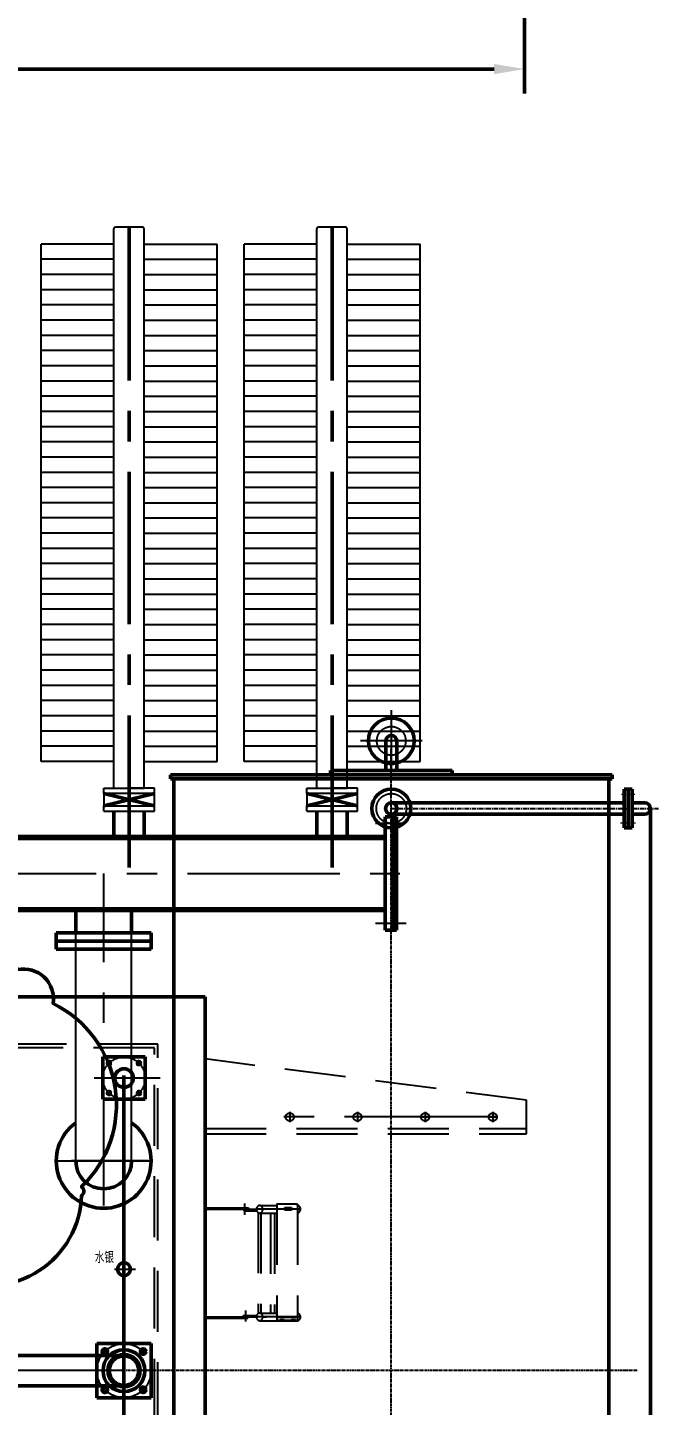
# Model space of a CAD drawing. Header units: millimetres. Extents: x 71406 to 93150, y 2492 to 17792.
# Drawn here: x 79328 to 81193, y 6740 to 10814 of the extents above; entities that cross this region are included whole.
import ezdxf

# ---------------------------------------------------------------- set-up
doc = ezdxf.new("R2010")
doc.units = ezdxf.units.MM
doc.header["$LTSCALE"] = 360
for name, pattern in [('ACAD_ISO04W100', [30, 24, -3, 0, -3]), ('CENTER', [2, 1.25, -0.25, 0.25, -0.25]), ('DASHED', [0.75, 0.5, -0.25]), ('DIVIDE', [1.25, 0.5, -0.25, 0, -0.25, 0, -0.25]), ('PHANTOM2', [1.25, 0.625, -0.125, 0.125, -0.125, 0.125, -0.125])]:
    doc.linetypes.add(name, pattern=pattern)
for name, color, linetype, lineweight in [('0粗实线层', 7, 'Continuous', 50), ('1虚线层', 5, 'DASHED', 25), ('2.点划线', 2, 'CENTER', 18), ('2中心线层', 1, 'CENTER', 25), ('4细实线层', 2, 'Continuous', 25)]:
    doc.layers.add(name, color=color, linetype=linetype, lineweight=lineweight)
for name, color, linetype in [('3', 1, 'PHANTOM2'), ('3中心线层', 1, 'ACAD_ISO04W100'), ('5', 3, 'Continuous'), ('6', 4, 'DIVIDE')]:
    doc.layers.add(name, color=color, linetype=linetype)
doc.styles.add('TH_GBDIM', font='txt.shx', dxfattribs={"width": 0.67, "bigfont": 'hztxt.shx'})
doc.dimstyles.new('TH_GBDIM', dxfattribs={"dimscale": 36, "dimtxt": 3.5, "dimasz": 2.5, "dimexe": 2, "dimexo": 0, "dimgap": 1.5, "dimtad": 0, "dimtoh": 1, "dimdec": 1, "dimdsep": 46, "dimtxsty": 'TH_GBDIM', "dimcen": 2.5, "dimclrd": 3, "dimclre": 3, "dimclrt": 6, "dimadec": 0, "dimazin": 2, "dimtfac": 0.714286, "dimtdec": 1, "dimtmove": 0, "dimatfit": 3, "dimfxl": 2, "dimtzin": 0, "dimlwd": -1, "dimlwe": -1, "dimarcsym": 0})

# ---------------------------------------------------------------- blocks, each defined once
blk = doc.blocks.new('A$C081C12F3')
for p, q in [((2751.4, 2404.2), (-3098.6, 2404.2)), ((2751.4, 194.2), (2751.4, 2404.2))]:
    blk.add_line(p, q)
at = {"layer": '1虚线层'}
for p, q in [((2611.4, 2264.2), (-2958.6, 2264.2)), ((2601.4, 2254.2), (-2948.6, 2254.2)), ((2601.4, 344.2), (2601.4, 2254.2)), ((2611.4, 334.2), (2611.4, 2264.2))]:
    blk.add_line(p, q, dxfattribs=at)
blk = doc.blocks.new('A$C546C29F4')
at = {"color": 5}
for p, q in [((88.6, 1446.5), (26.1, 1446.5)), ((26.1, 1446.5), (26.1, 1384)), ((88.6, 1446.5), (151.1, 1446.5)), ((151.1, 1446.5), (151.1, 1384)), ((26.1, 1321.5), (26.1, 1384)), ((151.1, 1321.5), (151.1, 1384)), ((88.6, 1321.5), (26.1, 1321.5)), ((88.6, 1321.5), (151.1, 1321.5))]:
    blk.add_line(p, q, dxfattribs=at)
at = {"color": 1}
blk.add_line((88.6, 0), (88.6, 1391.5), dxfattribs=at)
for p, q in [((8.6, 439), (8.6, 599)), ((8.6, 599), (168.6, 599)), ((168.6, 599), (168.6, 439)), ((168.6, 439), (8.6, 439))]:
    blk.add_line(p, q)
at = {"color": 5}
for centre, radius in [((44.4, 1428.3), 4.97), ((132.9, 1428.3), 4.97), ((88.6, 1384), 27.5), ((44.4, 1339.8), 4.97), ((132.8, 1339.8), 4.97)]:
    blk.add_circle(centre, radius, dxfattribs=at)
at = {"color": 0, "linetype": 'ByBlock'}
blk.add_circle((88.6, 819), 19, dxfattribs=at)
for centre, radius in [((32.1, 575.6), 8), ((88.6, 519), 62), ((145.2, 575.6), 8), ((88.6, 519), 48), ((88.6, 519), 43.5), ((32.1, 462.4), 8), ((145.2, 462.4), 8)]:
    blk.add_circle(centre, radius)
at = {"layer": '2中心线层', "color": 1}
blk.add_circle((88.6, 519), 80, dxfattribs=at)
at = {"layer": '3中心线层'}
for p, q in [((51, 1421.7), (37.9, 1434.7)), ((126.3, 1421.7), (139.4, 1434.7)), ((196, 1384), (0, 1384)), ((51, 1346.4), (37.9, 1333.3)), ((126.3, 1346.4), (139.3, 1333.3)), ((60.2, 819), (122.5, 819))]:
    blk.add_line(p, q, dxfattribs=at)
blk.add_circle((88.6, 1384), 62.5, dxfattribs=at)
for centre, start, end in [((44.4, 1428.3), 306.113, 241.0728), ((132.9, 1428.3), 298.9272, 233.887), ((44.4, 1339.8), 118.9272, 53.887), ((132.8, 1339.8), 126.113, 61.0728)]:
    blk.add_arc(centre, 6, start, end, dxfattribs=at)
at = {"layer": '4细实线层'}
for centre, start, end in [((32.1, 575.6), 315, 228.2246), ((145.2, 575.6), 225, 138.2246), ((32.1, 462.4), 45, 318.2246), ((145.2, 462.4), 135, 48.2246)]:
    blk.add_arc(centre, 9, start, end, dxfattribs=at)
at = {"color": 6, "insert": (2.4, 870.7), "char_height": 33.746, "width": 836.407, "attachment_point": 1, "style": 'TH_GBDIM'}
blk.add_mtext('{\\Ftxt,hztxt|c134;水银}', dxfattribs=at)
blk = doc.blocks.new('低压侧联管')
at = {"color": 1, "linetype": 'CENTER'}
for p, q in [((2695, 1907.5), (2695, -57.5)), ((3295, 1907.5), (3295, -57.5))]:
    blk.add_line(p, q, dxfattribs=at)
at = {"color": 0}
for p, q in [((2620, 200), (2770, 236)), ((2770, 200), (2620, 236)), ((2620, 200), (2770, 236)), ((2770, 200), (2620, 236)), ((3220, 200), (3370, 236)), ((3370, 200), (3220, 236)), ((2650, 100), (2650, 184)), ((2650, 100), (2650, 184)), ((2740, 100), (2740, 184)), ((2740, 100), (2740, 184)), ((3250, 100), (3250, 184)), ((3340, 100), (3340, 184))]:
    blk.add_line(p, q, dxfattribs=at)
for radius, start, end in [(140, 126.1063, 53.8937), (82.5, 180, 0)]:
    blk.add_arc((2620, -850), radius, start, end, dxfattribs=at)
at = {"layer": '0粗实线层', "color": 0}
for p, q in [((3485, 167.5), (3452, 167.5)), ((3452, -167.5), (3452, 167.5)), ((3475, -167.5), (3475, 167.5)), ((3485, -167.5), (3485, 167.5)), ((-3462, 109.5), (3452, 109.5)), ((-3462, -109.5), (3452, -109.5)), ((2537.5, -176), (2537.5, -100)), ((2702.5, -176), (2702.5, -100)), ((2480, -176), (2760, -176)), ((2480, -224), (2480, -176)), ((2480, -200), (2760, -200)), ((2507.6, -200), (2727.6, -200)), ((2760, -224), (2760, -176)), ((3485, -167.5), (3452, -167.5)), ((2480, -224), (2760, -224))]:
    blk.add_line(p, q, dxfattribs=at)
at = {"layer": '2中心线层'}
for p, q in [((-3612, 0), (3495.7, 0)), ((2620, -981.9), (2620, -0.2)), ((2620, -935.5), (2620, -764.5)), ((2477, -850), (2763, -850)), ((2534.5, -850), (2705.5, -850))]:
    blk.add_line(p, q, dxfattribs=at)
at = {"layer": '3'}
for p, q in [((2749.7, -850), (2490.5, -850)), ((2752.2, -850), (2492.9, -850)), ((2752.3, -850), (2493, -850))]:
    blk.add_line(p, q, dxfattribs=at)
at = {"layer": '5', "color": 0}
for p, q in [((2650, 252), (2649.5, 1906)), ((2734.5, 1911), (2654.5, 1911)), ((2740, 252), (2739.5, 1906)), ((3250, 252), (3249.5, 1906)), ((3334.5, 1911), (3254.5, 1911)), ((3340, 252), (3339.5, 1906)), ((2435, 331), (2435, 1861)), ((2650, 1861), (2435, 1861)), ((2650, 1861), (2435, 1861)), ((2650, 1861), (2435, 1861)), ((2650, 1861), (2435, 1861)), ((2650, 1861), (2435, 1861)), ((2650, 1861), (2435, 1861)), ((2650, 1861), (2435, 1861)), ((2650, 1861), (2435, 1861)), ((2650, 1861), (2435, 1861)), ((2650, 1861), (2435, 1861)), ((2650, 1861), (2435, 1861)), ((2650, 1861), (2435, 1861)), ((2650, 1861), (2435, 1861)), ((2650, 1861), (2435, 1861)), ((2650, 1861), (2435, 1861)), ((2650, 1861), (2435, 1861)), ((2740, 1861), (2955, 1861)), ((2740, 1861), (2955, 1861)), ((2740, 1861), (2955, 1861)), ((2740, 1861), (2955, 1861)), ((2740, 1861), (2955, 1861)), ((2740, 1861), (2955, 1861)), ((2740, 1861), (2955, 1861)), ((2740, 1861), (2955, 1861)), ((2740, 1861), (2955, 1861)), ((2740, 1861), (2955, 1861)), ((2740, 1861), (2955, 1861)), ((2740, 1861), (2955, 1861)), ((2740, 1861), (2955, 1861)), ((2740, 1861), (2955, 1861)), ((2740, 1861), (2955, 1861)), ((2740, 1861), (2955, 1861)), ((2955, 331), (2955, 1861)), ((3035, 331), (3035, 1861)), ((3250, 1861), (3035, 1861)), ((3250, 1861), (3035, 1861)), ((3250, 1861), (3035, 1861)), ((3250, 1861), (3035, 1861)), ((3250, 1861), (3035, 1861)), ((3250, 1861), (3035, 1861)), ((3250, 1861), (3035, 1861)), ((3250, 1861), (3035, 1861)), ((3250, 1861), (3035, 1861)), ((3250, 1861), (3035, 1861)), ((3250, 1861), (3035, 1861)), ((3250, 1861), (3035, 1861)), ((3250, 1861), (3035, 1861)), ((3250, 1861), (3035, 1861)), ((3250, 1861), (3035, 1861)), ((3250, 1861), (3035, 1861)), ((3340, 1861), (3555, 1861)), ((3340, 1861), (3555, 1861)), ((3340, 1861), (3555, 1861)), ((3340, 1861), (3555, 1861)), ((3340, 1861), (3555, 1861)), ((3340, 1861), (3555, 1861)), ((3340, 1861), (3555, 1861)), ((3340, 1861), (3555, 1861)), ((3340, 1861), (3555, 1861)), ((3340, 1861), (3555, 1861)), ((3340, 1861), (3555, 1861)), ((3340, 1861), (3555, 1861)), ((3340, 1861), (3555, 1861)), ((3340, 1861), (3555, 1861)), ((3340, 1861), (3555, 1861)), ((3340, 1861), (3555, 1861)), ((3555, 331), (3555, 1861)), ((2650, 331), (2435, 331)), ((2740, 331), (2955, 331)), ((3250, 331), (3035, 331)), ((3340, 331), (3555, 331)), ((2620, 236), (2620, 252)), ((2620, 252), (2695, 252)), ((2620, 236), (2620, 252)), ((2620, 252), (2695, 252)), ((2695, 252), (2740, 252)), ((2770, 252), (2695, 252)), ((2695, 252), (2740, 252)), ((2770, 252), (2695, 252)), ((2770, 236), (2770, 252)), ((2770, 236), (2770, 252)), ((3220, 236), (3220, 252)), ((3220, 252), (3295, 252)), ((3295, 252), (3340, 252)), ((3370, 252), (3295, 252)), ((3370, 236), (3370, 252)), ((2770, 236), (2620, 236)), ((2620, 236), (2620, 200)), ((2770, 236), (2620, 236)), ((2620, 236), (2620, 200)), ((2770, 200), (2770, 236)), ((2770, 200), (2770, 236)), ((3370, 236), (3220, 236)), ((3220, 236), (3220, 200)), ((3370, 200), (3370, 236)), ((2620, 200), (2770, 200)), ((2620, 184), (2620, 200)), ((2620, 200), (2770, 200)), ((2620, 184), (2620, 200)), ((2620, 184), (2770, 184)), ((2620, 184), (2770, 184)), ((2770, 184), (2770, 200)), ((2770, 184), (2770, 200)), ((3220, 200), (3370, 200)), ((3220, 184), (3220, 200)), ((3220, 184), (3370, 184)), ((3370, 184), (3370, 200)), ((2537.5, -850), (2537.5, -174)), ((2702.5, -850), (2702.5, -174))]:
    blk.add_line(p, q, dxfattribs=at)
at = {"layer": '5', "color": 2}
for p, q in [((2650, 1816), (2435, 1816)), ((2650, 1816), (2435, 1816)), ((2650, 1816), (2435, 1816)), ((2650, 1816), (2435, 1816)), ((2650, 1816), (2435, 1816)), ((2650, 1816), (2435, 1816)), ((2650, 1816), (2435, 1816)), ((2650, 1816), (2435, 1816)), ((2650, 1816), (2435, 1816)), ((2650, 1816), (2435, 1816)), ((2740, 1816), (2955, 1816)), ((2740, 1816), (2955, 1816)), ((2740, 1816), (2955, 1816)), ((2740, 1816), (2955, 1816)), ((2740, 1816), (2955, 1816)), ((2740, 1816), (2955, 1816)), ((2740, 1816), (2955, 1816)), ((2740, 1816), (2955, 1816)), ((2740, 1816), (2955, 1816)), ((2740, 1816), (2955, 1816)), ((3250, 1816), (3035, 1816)), ((3250, 1816), (3035, 1816)), ((3250, 1816), (3035, 1816)), ((3250, 1816), (3035, 1816)), ((3250, 1816), (3035, 1816)), ((3250, 1816), (3035, 1816)), ((3250, 1816), (3035, 1816)), ((3250, 1816), (3035, 1816)), ((3250, 1816), (3035, 1816)), ((3250, 1816), (3035, 1816)), ((3340, 1816), (3555, 1816)), ((3340, 1816), (3555, 1816)), ((3340, 1816), (3555, 1816)), ((3340, 1816), (3555, 1816)), ((3340, 1816), (3555, 1816)), ((3340, 1816), (3555, 1816)), ((3340, 1816), (3555, 1816)), ((3340, 1816), (3555, 1816)), ((3340, 1816), (3555, 1816)), ((3340, 1816), (3555, 1816)), ((2650, 1771), (2435, 1771)), ((2650, 1771), (2435, 1771)), ((2650, 1771), (2435, 1771)), ((2650, 1771), (2435, 1771)), ((2650, 1771), (2435, 1771)), ((2650, 1771), (2435, 1771)), ((2650, 1771), (2435, 1771)), ((2650, 1771), (2435, 1771)), ((2650, 1771), (2435, 1771)), ((2650, 1771), (2435, 1771)), ((2740, 1771), (2955, 1771)), ((2740, 1771), (2955, 1771)), ((2740, 1771), (2955, 1771)), ((2740, 1771), (2955, 1771)), ((2740, 1771), (2955, 1771)), ((2740, 1771), (2955, 1771)), ((2740, 1771), (2955, 1771)), ((2740, 1771), (2955, 1771)), ((2740, 1771), (2955, 1771)), ((2740, 1771), (2955, 1771)), ((3250, 1771), (3035, 1771)), ((3250, 1771), (3035, 1771)), ((3250, 1771), (3035, 1771)), ((3250, 1771), (3035, 1771)), ((3250, 1771), (3035, 1771)), ((3250, 1771), (3035, 1771)), ((3250, 1771), (3035, 1771)), ((3250, 1771), (3035, 1771)), ((3250, 1771), (3035, 1771)), ((3250, 1771), (3035, 1771)), ((3340, 1771), (3555, 1771)), ((3340, 1771), (3555, 1771)), ((3340, 1771), (3555, 1771)), ((3340, 1771), (3555, 1771)), ((3340, 1771), (3555, 1771)), ((3340, 1771), (3555, 1771)), ((3340, 1771), (3555, 1771)), ((3340, 1771), (3555, 1771)), ((3340, 1771), (3555, 1771)), ((3340, 1771), (3555, 1771)), ((2650, 1726), (2435, 1726)), ((2650, 1726), (2435, 1726)), ((2650, 1726), (2435, 1726)), ((2650, 1726), (2435, 1726)), ((2650, 1726), (2435, 1726)), ((2650, 1726), (2435, 1726)), ((2650, 1726), (2435, 1726)), ((2650, 1726), (2435, 1726)), ((2650, 1726), (2435, 1726)), ((2650, 1726), (2435, 1726)), ((2740, 1726), (2955, 1726)), ((2740, 1726), (2955, 1726)), ((2740, 1726), (2955, 1726)), ((2740, 1726), (2955, 1726)), ((2740, 1726), (2955, 1726)), ((2740, 1726), (2955, 1726)), ((2740, 1726), (2955, 1726)), ((2740, 1726), (2955, 1726)), ((2740, 1726), (2955, 1726)), ((2740, 1726), (2955, 1726)), ((3250, 1726), (3035, 1726)), ((3250, 1726), (3035, 1726)), ((3250, 1726), (3035, 1726)), ((3250, 1726), (3035, 1726)), ((3250, 1726), (3035, 1726)), ((3250, 1726), (3035, 1726)), ((3250, 1726), (3035, 1726)), ((3250, 1726), (3035, 1726)), ((3250, 1726), (3035, 1726)), ((3250, 1726), (3035, 1726)), ((3340, 1726), (3555, 1726)), ((3340, 1726), (3555, 1726)), ((3340, 1726), (3555, 1726)), ((3340, 1726), (3555, 1726)), ((3340, 1726), (3555, 1726)), ((3340, 1726), (3555, 1726)), ((3340, 1726), (3555, 1726)), ((3340, 1726), (3555, 1726)), ((3340, 1726), (3555, 1726)), ((3340, 1726), (3555, 1726)), ((2650, 1681), (2435, 1681)), ((2650, 1681), (2435, 1681)), ((2650, 1681), (2435, 1681)), ((2650, 1681), (2435, 1681)), ((2650, 1681), (2435, 1681)), ((2650, 1681), (2435, 1681)), ((2650, 1681), (2435, 1681)), ((2650, 1681), (2435, 1681)), ((2650, 1681), (2435, 1681)), ((2650, 1681), (2435, 1681)), ((2740, 1681), (2955, 1681)), ((2740, 1681), (2955, 1681)), ((2740, 1681), (2955, 1681)), ((2740, 1681), (2955, 1681)), ((2740, 1681), (2955, 1681)), ((2740, 1681), (2955, 1681)), ((2740, 1681), (2955, 1681)), ((2740, 1681), (2955, 1681)), ((2740, 1681), (2955, 1681)), ((2740, 1681), (2955, 1681)), ((3250, 1681), (3035, 1681)), ((3250, 1681), (3035, 1681)), ((3250, 1681), (3035, 1681)), ((3250, 1681), (3035, 1681)), ((3250, 1681), (3035, 1681)), ((3250, 1681), (3035, 1681)), ((3250, 1681), (3035, 1681)), ((3250, 1681), (3035, 1681)), ((3250, 1681), (3035, 1681)), ((3250, 1681), (3035, 1681)), ((3340, 1681), (3555, 1681)), ((3340, 1681), (3555, 1681)), ((3340, 1681), (3555, 1681)), ((3340, 1681), (3555, 1681)), ((3340, 1681), (3555, 1681)), ((3340, 1681), (3555, 1681)), ((3340, 1681), (3555, 1681)), ((3340, 1681), (3555, 1681)), ((3340, 1681), (3555, 1681)), ((3340, 1681), (3555, 1681)), ((2650, 1636), (2435, 1636)), ((2650, 1636), (2435, 1636)), ((2650, 1636), (2435, 1636)), ((2650, 1636), (2435, 1636)), ((2650, 1636), (2435, 1636)), ((2650, 1636), (2435, 1636)), ((2650, 1636), (2435, 1636)), ((2650, 1636), (2435, 1636)), ((2650, 1636), (2435, 1636)), ((2650, 1636), (2435, 1636)), ((2650, 1636), (2435, 1636)), ((2650, 1636), (2435, 1636)), ((2650, 1636), (2435, 1636)), ((2650, 1636), (2435, 1636)), ((2740, 1636), (2955, 1636)), ((2740, 1636), (2955, 1636)), ((2740, 1636), (2955, 1636)), ((2740, 1636), (2955, 1636)), ((2740, 1636), (2955, 1636)), ((2740, 1636), (2955, 1636)), ((2740, 1636), (2955, 1636)), ((2740, 1636), (2955, 1636)), ((3250, 1636), (3035, 1636)), ((3250, 1636), (3035, 1636)), ((3250, 1636), (3035, 1636)), ((3250, 1636), (3035, 1636)), ((3250, 1636), (3035, 1636)), ((3250, 1636), (3035, 1636)), ((3250, 1636), (3035, 1636)), ((3250, 1636), (3035, 1636)), ((3250, 1636), (3035, 1636)), ((3250, 1636), (3035, 1636)), ((3250, 1636), (3035, 1636)), ((3250, 1636), (3035, 1636)), ((3250, 1636), (3035, 1636)), ((3250, 1636), (3035, 1636)), ((3340, 1636), (3555, 1636)), ((3340, 1636), (3555, 1636)), ((3340, 1636), (3555, 1636)), ((3340, 1636), (3555, 1636)), ((3340, 1636), (3555, 1636)), ((3340, 1636), (3555, 1636)), ((3340, 1636), (3555, 1636)), ((3340, 1636), (3555, 1636)), ((2650, 1591), (2435, 1591)), ((2650, 1591), (2435, 1591)), ((2650, 1591), (2435, 1591)), ((2650, 1591), (2435, 1591)), ((2650, 1591), (2435, 1591)), ((2650, 1591), (2435, 1591)), ((2650, 1591), (2435, 1591)), ((2650, 1591), (2435, 1591)), ((2650, 1591), (2435, 1591)), ((2650, 1591), (2435, 1591)), ((2740, 1591), (2955, 1591)), ((2740, 1591), (2955, 1591)), ((2740, 1591), (2955, 1591)), ((2740, 1591), (2955, 1591)), ((2740, 1591), (2955, 1591)), ((3250, 1591), (3035, 1591)), ((3250, 1591), (3035, 1591)), ((3250, 1591), (3035, 1591)), ((3250, 1591), (3035, 1591)), ((3250, 1591), (3035, 1591)), ((3250, 1591), (3035, 1591)), ((3250, 1591), (3035, 1591)), ((3250, 1591), (3035, 1591)), ((3250, 1591), (3035, 1591)), ((3250, 1591), (3035, 1591)), ((3340, 1591), (3555, 1591)), ((3340, 1591), (3555, 1591)), ((3340, 1591), (3555, 1591)), ((3340, 1591), (3555, 1591)), ((3340, 1591), (3555, 1591)), ((2650, 1546), (2435, 1546)), ((2650, 1546), (2435, 1546)), ((2650, 1546), (2435, 1546)), ((2650, 1546), (2435, 1546)), ((2650, 1546), (2435, 1546)), ((2650, 1546), (2435, 1546)), ((2650, 1546), (2435, 1546)), ((2650, 1546), (2435, 1546)), ((2650, 1546), (2435, 1546)), ((2650, 1546), (2435, 1546)), ((2650, 1546), (2435, 1546)), ((2650, 1546), (2435, 1546)), ((2650, 1546), (2435, 1546)), ((2650, 1546), (2435, 1546)), ((2740, 1546), (2955, 1546)), ((2740, 1546), (2955, 1546)), ((2740, 1546), (2955, 1546)), ((2740, 1546), (2955, 1546)), ((2740, 1546), (2955, 1546)), ((2740, 1546), (2955, 1546)), ((2740, 1546), (2955, 1546)), ((2740, 1546), (2955, 1546)), ((3250, 1546), (3035, 1546)), ((3250, 1546), (3035, 1546)), ((3250, 1546), (3035, 1546)), ((3250, 1546), (3035, 1546)), ((3250, 1546), (3035, 1546)), ((3250, 1546), (3035, 1546)), ((3250, 1546), (3035, 1546)), ((3250, 1546), (3035, 1546)), ((3250, 1546), (3035, 1546)), ((3250, 1546), (3035, 1546)), ((3250, 1546), (3035, 1546)), ((3250, 1546), (3035, 1546)), ((3250, 1546), (3035, 1546)), ((3250, 1546), (3035, 1546)), ((3340, 1546), (3555, 1546)), ((3340, 1546), (3555, 1546)), ((3340, 1546), (3555, 1546)), ((3340, 1546), (3555, 1546)), ((3340, 1546), (3555, 1546)), ((3340, 1546), (3555, 1546)), ((3340, 1546), (3555, 1546)), ((3340, 1546), (3555, 1546)), ((2650, 1501), (2435, 1501)), ((2650, 1501), (2435, 1501)), ((2650, 1501), (2435, 1501)), ((2650, 1501), (2435, 1501)), ((2650, 1501), (2435, 1501)), ((2650, 1501), (2435, 1501)), ((2650, 1501), (2435, 1501)), ((2650, 1501), (2435, 1501)), ((2650, 1501), (2435, 1501)), ((2650, 1501), (2435, 1501)), ((2740, 1501), (2955, 1501)), ((2740, 1501), (2955, 1501)), ((2740, 1501), (2955, 1501)), ((2740, 1501), (2955, 1501)), ((2740, 1501), (2955, 1501)), ((3250, 1501), (3035, 1501)), ((3250, 1501), (3035, 1501)), ((3250, 1501), (3035, 1501)), ((3250, 1501), (3035, 1501)), ((3250, 1501), (3035, 1501)), ((3250, 1501), (3035, 1501)), ((3250, 1501), (3035, 1501)), ((3250, 1501), (3035, 1501)), ((3250, 1501), (3035, 1501)), ((3250, 1501), (3035, 1501)), ((3340, 1501), (3555, 1501)), ((3340, 1501), (3555, 1501)), ((3340, 1501), (3555, 1501)), ((3340, 1501), (3555, 1501)), ((3340, 1501), (3555, 1501)), ((2650, 1456), (2435, 1456)), ((2650, 1456), (2435, 1456)), ((2650, 1456), (2435, 1456)), ((2650, 1456), (2435, 1456)), ((2650, 1456), (2435, 1456)), ((2650, 1456), (2435, 1456)), ((2650, 1456), (2435, 1456)), ((2740, 1456), (2955, 1456)), ((2740, 1456), (2955, 1456)), ((2740, 1456), (2955, 1456)), ((2740, 1456), (2955, 1456)), ((2740, 1456), (2955, 1456)), ((2740, 1456), (2955, 1456)), ((2740, 1456), (2955, 1456)), ((3250, 1456), (3035, 1456)), ((3250, 1456), (3035, 1456)), ((3250, 1456), (3035, 1456)), ((3250, 1456), (3035, 1456)), ((3250, 1456), (3035, 1456)), ((3250, 1456), (3035, 1456)), ((3250, 1456), (3035, 1456)), ((3340, 1456), (3555, 1456)), ((3340, 1456), (3555, 1456)), ((3340, 1456), (3555, 1456)), ((3340, 1456), (3555, 1456)), ((3340, 1456), (3555, 1456)), ((3340, 1456), (3555, 1456)), ((3340, 1456), (3555, 1456)), ((2650, 1411), (2435, 1411)), ((2650, 1411), (2435, 1411)), ((2650, 1411), (2435, 1411)), ((2650, 1411), (2435, 1411)), ((2650, 1411), (2435, 1411)), ((2740, 1411), (2955, 1411)), ((2740, 1411), (2955, 1411)), ((2740, 1411), (2955, 1411)), ((2740, 1411), (2955, 1411)), ((3250, 1411), (3035, 1411)), ((3250, 1411), (3035, 1411)), ((3250, 1411), (3035, 1411)), ((3250, 1411), (3035, 1411)), ((3250, 1411), (3035, 1411)), ((3340, 1411), (3555, 1411)), ((3340, 1411), (3555, 1411)), ((3340, 1411), (3555, 1411)), ((3340, 1411), (3555, 1411)), ((2650, 1366), (2435, 1366)), ((2650, 1366), (2435, 1366)), ((2650, 1366), (2435, 1366)), ((2650, 1366), (2435, 1366)), ((2650, 1366), (2435, 1366)), ((2650, 1366), (2435, 1366)), ((2650, 1366), (2435, 1366)), ((2740, 1366), (2955, 1366)), ((2740, 1366), (2955, 1366)), ((2740, 1366), (2955, 1366)), ((2740, 1366), (2955, 1366)), ((2740, 1366), (2955, 1366)), ((2740, 1366), (2955, 1366)), ((2740, 1366), (2955, 1366)), ((3250, 1366), (3035, 1366)), ((3250, 1366), (3035, 1366)), ((3250, 1366), (3035, 1366)), ((3250, 1366), (3035, 1366)), ((3250, 1366), (3035, 1366)), ((3250, 1366), (3035, 1366)), ((3250, 1366), (3035, 1366)), ((3340, 1366), (3555, 1366)), ((3340, 1366), (3555, 1366)), ((3340, 1366), (3555, 1366)), ((3340, 1366), (3555, 1366)), ((3340, 1366), (3555, 1366)), ((3340, 1366), (3555, 1366)), ((3340, 1366), (3555, 1366)), ((2650, 1321), (2435, 1321)), ((2650, 1321), (2435, 1321)), ((2650, 1321), (2435, 1321)), ((2650, 1321), (2435, 1321)), ((2650, 1321), (2435, 1321)), ((2740, 1321), (2955, 1321)), ((2740, 1321), (2955, 1321)), ((2740, 1321), (2955, 1321)), ((2740, 1321), (2955, 1321)), ((3250, 1321), (3035, 1321)), ((3250, 1321), (3035, 1321)), ((3250, 1321), (3035, 1321)), ((3250, 1321), (3035, 1321)), ((3250, 1321), (3035, 1321)), ((3340, 1321), (3555, 1321)), ((3340, 1321), (3555, 1321)), ((3340, 1321), (3555, 1321)), ((3340, 1321), (3555, 1321)), ((2650, 1276), (2435, 1276)), ((2650, 1276), (2435, 1276)), ((2650, 1276), (2435, 1276)), ((2650, 1276), (2435, 1276)), ((2650, 1276), (2435, 1276)), ((2650, 1276), (2435, 1276)), ((2650, 1276), (2435, 1276)), ((2740, 1276), (2955, 1276)), ((2740, 1276), (2955, 1276)), ((2740, 1276), (2955, 1276)), ((2740, 1276), (2955, 1276)), ((2740, 1276), (2955, 1276)), ((2740, 1276), (2955, 1276)), ((2740, 1276), (2955, 1276)), ((3250, 1276), (3035, 1276)), ((3250, 1276), (3035, 1276)), ((3250, 1276), (3035, 1276)), ((3250, 1276), (3035, 1276)), ((3250, 1276), (3035, 1276)), ((3250, 1276), (3035, 1276)), ((3250, 1276), (3035, 1276)), ((3340, 1276), (3555, 1276)), ((3340, 1276), (3555, 1276)), ((3340, 1276), (3555, 1276)), ((3340, 1276), (3555, 1276)), ((3340, 1276), (3555, 1276)), ((3340, 1276), (3555, 1276)), ((3340, 1276), (3555, 1276)), ((2650, 1231), (2435, 1231)), ((2650, 1231), (2435, 1231)), ((2650, 1231), (2435, 1231)), ((2650, 1231), (2435, 1231)), ((2650, 1231), (2435, 1231)), ((2740, 1231), (2955, 1231)), ((2740, 1231), (2955, 1231)), ((2740, 1231), (2955, 1231)), ((2740, 1231), (2955, 1231)), ((3250, 1231), (3035, 1231)), ((3250, 1231), (3035, 1231)), ((3250, 1231), (3035, 1231)), ((3250, 1231), (3035, 1231)), ((3250, 1231), (3035, 1231)), ((3340, 1231), (3555, 1231)), ((3340, 1231), (3555, 1231)), ((3340, 1231), (3555, 1231)), ((3340, 1231), (3555, 1231)), ((2650, 1186), (2435, 1186)), ((2650, 1186), (2435, 1186)), ((2650, 1186), (2435, 1186)), ((2740, 1186), (2955, 1186)), ((2740, 1186), (2955, 1186)), ((3250, 1186), (3035, 1186)), ((3250, 1186), (3035, 1186)), ((3250, 1186), (3035, 1186)), ((3340, 1186), (3555, 1186)), ((3340, 1186), (3555, 1186)), ((2650, 1141), (2435, 1141)), ((2650, 1141), (2435, 1141)), ((2740, 1141), (2955, 1141)), ((2740, 1141), (2955, 1141)), ((3250, 1141), (3035, 1141)), ((3250, 1141), (3035, 1141)), ((3340, 1141), (3555, 1141)), ((3340, 1141), (3555, 1141)), ((2650, 1096), (2435, 1096)), ((2650, 1096), (2442.5, 1096)), ((2740, 1096), (2955, 1096)), ((2740, 1096), (2947.5, 1096)), ((3250, 1096), (3035, 1096)), ((3250, 1096), (3042.5, 1096)), ((3340, 1096), (3555, 1096)), ((3340, 1096), (3547.5, 1096)), ((2650, 1051), (2435, 1051)), ((2650, 1051), (2442.5, 1051)), ((2740, 1051), (2955, 1051)), ((2740, 1051), (2947.5, 1051)), ((3250, 1051), (3035, 1051)), ((3250, 1051), (3042.5, 1051)), ((3340, 1051), (3555, 1051)), ((3340, 1051), (3547.5, 1051)), ((2650, 1006), (2435, 1006)), ((2740, 1006), (2955, 1006)), ((3250, 1006), (3035, 1006)), ((3340, 1006), (3555, 1006)), ((2650, 961), (2435, 961)), ((2740, 961), (2955, 961)), ((3250, 961), (3035, 961)), ((3340, 961), (3555, 961)), ((2650, 916), (2435, 916)), ((2740, 916), (2955, 916)), ((3250, 916), (3035, 916)), ((3340, 916), (3555, 916)), ((2650, 871), (2435, 871)), ((2740, 871), (2955, 871)), ((3250, 871), (3035, 871)), ((3340, 871), (3555, 871)), ((2650, 826), (2435, 826)), ((2740, 826), (2955, 826)), ((3250, 826), (3035, 826)), ((3340, 826), (3555, 826)), ((2650, 781), (2435, 781)), ((2740, 781), (2955, 781)), ((3250, 781), (3035, 781)), ((3340, 781), (3555, 781)), ((2650, 736), (2435, 736)), ((2740, 736), (2955, 736)), ((3250, 736), (3035, 736)), ((3340, 736), (3555, 736)), ((2650, 691), (2435, 691)), ((2740, 691), (2955, 691)), ((3250, 691), (3035, 691)), ((3340, 691), (3555, 691)), ((2650, 646), (2435, 646)), ((2740, 646), (2955, 646)), ((3250, 646), (3035, 646)), ((3340, 646), (3555, 646)), ((2650, 601), (2435, 601)), ((2740, 601), (2955, 601)), ((3250, 601), (3035, 601)), ((3340, 601), (3555, 601)), ((2650, 556), (2435, 556)), ((2740, 556), (2955, 556)), ((3250, 556), (3035, 556)), ((3340, 556), (3555, 556)), ((2650, 511), (2435, 511)), ((2740, 511), (2955, 511)), ((3250, 511), (3035, 511)), ((3340, 511), (3555, 511)), ((2650, 466), (2435, 466)), ((2740, 466), (2955, 466)), ((3250, 466), (3035, 466)), ((3340, 466), (3555, 466)), ((2650, 421), (2435, 421)), ((2740, 421), (2955, 421)), ((3250, 421), (3035, 421)), ((3340, 421), (3555, 421)), ((2650, 376), (2435, 376)), ((2740, 376), (2955, 376)), ((3250, 376), (3035, 376)), ((3340, 376), (3555, 376))]:
    blk.add_line(p, q, dxfattribs=at)
at = {"layer": '5', "color": 0}
for centre, start, end in [((2654.5, 1906), 90, 180), ((2734.5, 1906), 0, 90), ((3254.5, 1906), 90, 180), ((3334.5, 1906), 0, 90)]:
    blk.add_arc(centre, 5, start, end, dxfattribs=at)
at = {"layer": '6', "color": 1}
for p, q in [((3508.3, 147.5), (3423.5, 147.5)), ((3514.3, -147.5), (3423.5, -147.5))]:
    blk.add_line(p, q, dxfattribs=at)
at = {"layer": '6', "color": 6, "linetype": 'ByBlock'}
for p, q in [((-3462, 101.5), (3452, 101.5)), ((-432, -101.5), (3452, -101.5))]:
    blk.add_line(p, q, dxfattribs=at)
blk = doc.blocks.new('A$C1A544966')
at = {"layer": '0粗实线层'}
blk.add_hatch(color=256, dxfattribs=at).paths.add_polyline_path([(179.6, 1872.9), (183.9, 1867.9), (179.6, 1867.9)])
for p, q in [((250.9, 1936.9), (250.9, 1973.8)), ((284.4, 1936.9), (284.4, 1973.8)), ((210.1, 1936.9), (210.1, 1924.9)), ((210.1, 1936.9), (267.6, 1936.9)), ((210.1, 1912.9), (210.1, 1924.9)), ((210.1, 1924.9), (267.6, 1924.9)), ((267.6, 1936.9), (325.1, 1936.9)), ((267.6, 1924.9), (325.1, 1924.9)), ((325.1, 1924.9), (325.1, 1936.9)), ((325.1, 1924.9), (325.1, 1912.9)), ((167.6, 1877.9), (167.6, 571.9)), ((179.6, 1877.9), (167.6, 1877.9)), ((179.6, 1877.9), (179.6, 571.9)), ((210.1, 1912.9), (267.6, 1912.9)), ((250.9, 1912.9), (250.9, 1867.9)), ((267.6, 1912.9), (325.1, 1912.9)), ((284.4, 1912.9), (284.4, 1867.9)), ((3679.6, 1867.9), (179.6, 1867.9)), ((250.9, 1867.9), (250.9, 1224.9)), ((284.4, 1867.9), (284.4, 1224.9)), ((167.6, 1404.9), (155.6, 1404.9)), ((155.6, 1404.9), (155.6, 1044.9)), ((155.6, 1404.9), (167.6, 1404.9)), ((155.6, 1240.9), (67.6, 1240.9)), ((155.6, 1208.9), (67.6, 1208.9)), ((167.6, 1044.9), (155.6, 1044.9)), ((155.6, 1044.9), (167.6, 1044.9)), ((179.6, 571.9), (167.6, 571.9)), ((3679.6, 581.9), (179.6, 581.9))]:
    blk.add_line(p, q, dxfattribs=at)
for centre, radius in [((67.6, 1224.9), 67.6), ((267.6, 1224.9), 57.5), ((267.6, 1224.9), 16.7)]:
    blk.add_circle(centre, radius, dxfattribs=at)
for centre, radius, start, end in [((267.6, 1973.8), 16.7, 0, 180), ((67.6, 1224.9), 16, 90, 270)]:
    blk.add_arc(centre, radius, start, end, dxfattribs=at)
at = {"layer": '2.点划线', "ltscale": 0.005}
for p, q in [((225.1, 1905.3), (225.1, 1944.5)), ((310.1, 1902.7), (310.1, 1946.9))]:
    blk.add_line(p, q, dxfattribs=at)
at = {"layer": '2中心线层', "ltscale": 0.03}
blk.add_line((267.6, 1224.9), (267.6, 2014.5), dxfattribs=at)
at = {"layer": '2中心线层', "ltscale": 0.02}
for p, q in [((1929.6, 1951.4), (1929.6, 398.9)), ((4080.6, 1224.9), (93.6, 1224.9))]:
    blk.add_line(p, q, dxfattribs=at)
at = {"layer": '2中心线层'}
for p, q in [((67.6, 1315.9), (67.6, 1133.9)), ((-23.4, 1224.9), (158.6, 1224.9))]:
    blk.add_line(p, q, dxfattribs=at)
for centre, radius in [((67.6, 1224.9), 42.5), ((267.6, 1224.9), 44.2)]:
    blk.add_circle(centre, radius, dxfattribs=at)
blk = doc.blocks.new('A$C38306807')
at = {"color": 1, "linetype": 'CENTER'}
for p, q in [((862, 1721.4), (182.1, 1721.4)), ((862, 221.4), (182.1, 221.4)), ((250, 206.4), (250, 236.4))]:
    blk.add_line(p, q, dxfattribs=at)
at = {"layer": '1虚线层'}
for p, q in [((950, 1771.4), (0, 1892.9)), ((950, 1671.4), (950, 1771.4)), ((265, 1721.4), (235, 1721.4)), ((465, 1721.4), (435, 1721.4)), ((635, 1721.4), (665, 1721.4)), ((835, 1721.4), (865, 1721.4)), ((0, 1687.4), (950, 1687.4)), ((0, 1671.4), (950, 1671.4)), ((0, 1671.4), (950, 1671.4)), ((0, 271.4), (950, 271.4)), ((0, 271.4), (950, 271.4)), ((0, 255.4), (950, 255.4)), ((950, 271.4), (950, 171.4)), ((950, 171.4), (0, 50))]:
    blk.add_line(p, q, dxfattribs=at)
for centre in [(250, 1721.4), (450, 1721.4), (650, 1721.4), (850, 1721.4), (250, 221.4), (450, 221.4), (650, 221.4), (850, 221.4)]:
    blk.add_circle(centre, 12, dxfattribs=at)
at = {"layer": '2中心线层'}
for p, q in [((250, 1736.4), (250, 1706.4)), ((450, 1736.4), (450, 1706.4)), ((650, 1736.4), (650, 1706.4)), ((850, 1736.4), (850, 1706.4)), ((265, 221.4), (235, 221.4)), ((465, 221.4), (435, 221.4)), ((450, 206.4), (450, 236.4)), ((635, 221.4), (665, 221.4)), ((650, 206.4), (650, 236.4)), ((835, 221.4), (865, 221.4)), ((850, 206.4), (850, 236.4))]:
    blk.add_line(p, q, dxfattribs=at)
blk = doc.blocks.new('A$C12A30F4F')
at = {"layer": '1虚线层'}
for p, q in [((0, 335.7), (127.8, 335.7)), ((0, 331.6), (151.4, 331.6)), ((114.2, 331.6), (114.2, 327.4)), ((114.2, 327.4), (152.3, 327.4)), ((115.9, 349.1), (115.9, 315.4)), ((127.8, 335.7), (127.8, 331.6)), ((281.6, 332.2), (151.4, 332.2)), ((161.6, 343.1), (211.8, 343.1)), ((273.1, 346.9), (211.1, 346.9)), ((211.8, 346.9), (211.8, 2.6)), ((235.6, 329.3), (235.6, 337.1)), ((235.6, 337.1), (255.1, 337.1)), ((255.1, 329.3), (235.6, 329.3)), ((255.1, 337.1), (255.1, 329.3)), ((273.1, 346.9), (273.1, 2.6)), ((156.4, 322.4), (156.4, 22.9)), ((161.6, 320.4), (211.8, 320.4)), ((164.6, 321.8), (164.6, 23.5)), ((192.8, 320.4), (192.8, 24.9)), ((205.2, 320.4), (205.2, 24.9)), ((0, 13.4), (151.4, 13.4)), ((0, 9.2), (125.8, 9.2)), ((112.3, 17.5), (112.3, 13.4)), ((112.3, 17.5), (152.1, 17.5)), ((119.1, 32), (119.1, 0)), ((125.8, 13.4), (125.8, 9.2)), ((280.7, 13.4), (151.4, 13.4)), ((161.6, 24.9), (211.8, 24.9)), ((161.6, 2.2), (274.4, 2.2)), ((170.5, 13.4), (180.2, 13.4)), ((273.1, 2.6), (211.8, 2.6)), ((272.8, 11.5), (211.9, 11.5)), ((221.1, 2.6), (221.1, 5.3)), ((221.1, 5.3), (233.7, 5.3)), ((221.1, 1.1), (221.1, 2.2)), ((233.7, 1.1), (221.1, 1.1)), ((233.7, 5.3), (233.7, 2.6)), ((233.7, 2.2), (233.7, 1.1)), ((254.4, 2.6), (254.4, 5.3)), ((254.4, 5.3), (267.1, 5.3)), ((254.4, 1.1), (254.4, 2.2)), ((267.1, 1.1), (254.4, 1.1)), ((267.1, 5.3), (267.1, 2.6)), ((267.1, 2.2), (267.1, 1.1))]:
    blk.add_line(p, q, dxfattribs=at)
for centre, radius, start, end in [((162.7, 331.7), 11.4, 95.7344, 264.2656), ((158.8, 331.7), 11.7, 283.7433, 76.2567), ((270, 332), 11.7, 283.7957, 76.2043), ((162.7, 13.6), 11.4, 95.7091, 264.2909), ((158.9, 13.6), 11.6, 283.636, 76.364), ((270, 13.3), 11.7, 283.7957, 76.2043)]:
    blk.add_arc(centre, radius, start, end, dxfattribs=at)
blk = doc.blocks.new('*D872')
at = {"layer": '0粗实线层', "color": 3, "transparency": 16777216}
for p, q in [((80797.4, 14767.8), (80797.4, 10619.6)), ((73460.4, 11284), (73460.4, 10619.6)), ((73550.4, 10691.6), (76920.1, 10691.6)), ((80707.4, 10691.6), (77337.7, 10691.6))]:
    blk.add_line(p, q, dxfattribs=at)
for points in [[(73550.4, 10706.6), (73550.4, 10676.6), (73460.4, 10691.6)], [(80707.4, 10706.6), (80707.4, 10676.6), (80797.4, 10691.6)]]:
    blk.add_solid(points, dxfattribs=at)
at = {"layer": 'Defpoints', "color": 0, "transparency": 16777216}
for p in [(80797.4, 14767.8), (73460.4, 11284), (80797.4, 10691.6)]:
    blk.add_point(p, dxfattribs=at)
at = {"layer": '0粗实线层', "color": 6, "transparency": 16777216, "insert": (77128.9, 10691.6), "char_height": 126, "attachment_point": 5, "style": 'TH_GBDIM'}
blk.add_mtext('7337', dxfattribs=at)
blk = doc.blocks.new('*D895')
at = {"layer": '0粗实线层', "color": 3, "transparency": 16777216}
for p, q in [((81169, 8504.7), (81169, 3126.7)), ((73368.4, 3512.3), (73368.4, 3126.7)), ((73458.4, 3198.7), (77081, 3198.7)), ((81079, 3198.7), (77456.4, 3198.7))]:
    blk.add_line(p, q, dxfattribs=at)
for points in [[(73458.4, 3213.7), (73458.4, 3183.7), (73368.4, 3198.7)], [(81079, 3213.7), (81079, 3183.7), (81169, 3198.7)]]:
    blk.add_solid(points, dxfattribs=at)
at = {"layer": 'Defpoints', "color": 0, "transparency": 16777216}
for p in [(81169, 8504.7), (73368.4, 3512.3), (81169, 3198.7)]:
    blk.add_point(p, dxfattribs=at)
at = {"layer": '0粗实线层', "color": 6, "transparency": 16777216, "insert": (77268.7, 3198.7), "char_height": 126, "attachment_point": 5, "style": 'TH_GBDIM'}
blk.add_mtext('7801', dxfattribs=at)

msp = doc.modelspace()

# ---------------------------------------------------------------- linework, layer by layer
at = {"layer": '0粗实线层'}
for p, q in [((79613.351, 6887.795), (75500.844, 6887.795)), ((79613.351, 6798.795), (75500.844, 6798.795))]:
    msp.add_line(p, q, dxfattribs=at)
at = {"layer": '0粗实线层', "color": 1}
msp.add_lwpolyline([(77963.54, 7631.584, -0.52056705), (77850.875, 7902.21, -0.52056705), (78277.563, 8086.618, -0.52056705), (78761.781, 8086.618, -0.52056705), (79298.736, 8029.14, -0.52056705), (79404.21, 7928.554, -0.52056705), (79488.109, 7387.302, -0.52056705), (79488.109, 7360.958, -0.52056705), (79109.364, 7114.282, -0.52056705), (78567.614, 7114.282, -0.52056705), (78263.18, 7114.282, -0.52056705)], format="xyb", close=True, dxfattribs=at)
at = {"layer": '2中心线层'}
msp.add_line((79613.351, 6843.295), (73339.636, 6843.295), dxfattribs=at)

# ---------------------------------------------------------------- block references
at = {"layer": '0粗实线层'}
for name, p in [('低压侧联管', (76933.362, 8313.291)), ('A$C081C12F3', (77102.001, 5544.049)), ('A$C546C29F4', (79524.717, 6324.295)), ('A$C12A30F4F', (79853.351, 6988.824))]:
    msp.add_blockref(name, p, dxfattribs=at)
at = {"layer": '0粗实线层', "rotation": 270}
msp.add_blockref('A$C1A544966', (79178.471, 8772.942), dxfattribs=at)
at = {"layer": '1虚线层'}
msp.add_blockref('A$C38306807', (79853.351, 5871.867), dxfattribs=at)

# ---------------------------------------------------------------- dimensions: what is measured, and where the dimension line sits
at = {"layer": '0粗实线层'}
dim = msp.add_linear_dim(base=(80797.431, 10691.577), p1=(73460.351, 11284.005), p2=(80797.431, 14767.805), dimstyle='TH_GBDIM', override={"dimdec": 0}, dxfattribs=at)
dim.commit()
dim.dimension.update_dxf_attribs({"geometry": '*D872', "text_midpoint": (77128.891, 10691.577), "dimtype": 160})
dim = msp.add_linear_dim(base=(81169.047, 3198.735), p1=(73368.351, 3512.295), p2=(81169.047, 8504.744), dimstyle='TH_GBDIM', override={"dimdec": 0}, dxfattribs=at)
dim.commit()
dim.dimension.update_dxf_attribs({"geometry": '*D895', "text_midpoint": (77268.699, 3198.735)})

doc.saveas('drawing.dxf')
